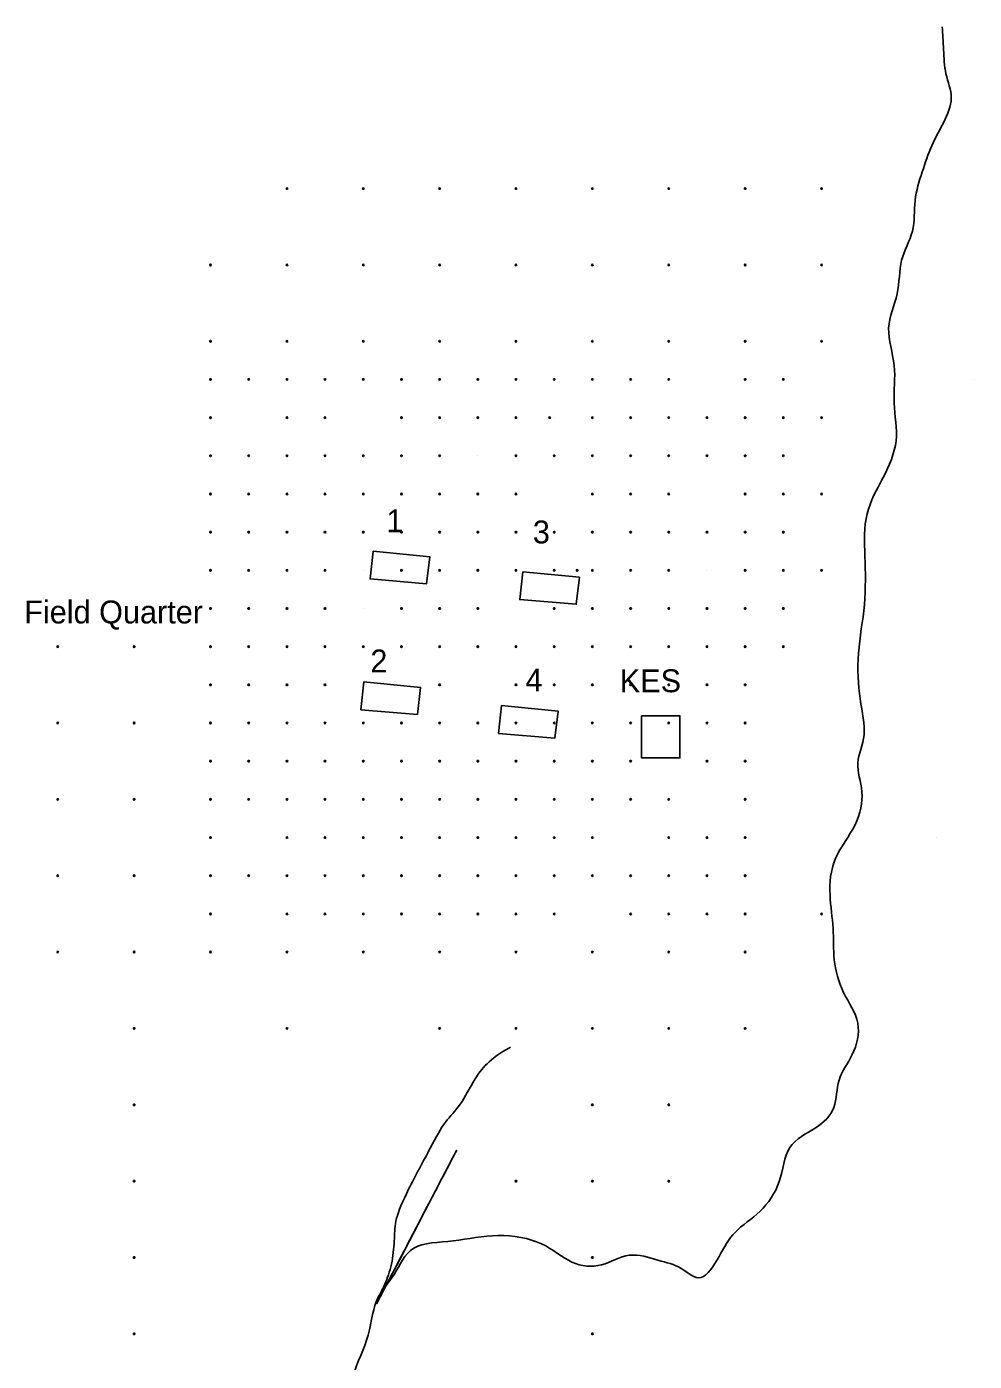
# Model space of a CAD drawing. Extents: x -811 to 719, y -1141 to 606.
# Drawn here: x -370 to 250, y -268 to 606 of the extents above; entities that cross this region are included whole.
import ezdxf

# ---------------------------------------------------------------- set-up
doc = ezdxf.new("R2010")
doc.units = 0
for name, color, linetype in [('Cabin text', 7, 'Continuous'), ('Scale', 7, 'Continuous'), ('Southeast cabin', 7, 'Continuous'), ('SQ_STPs', 7, 'Continuous'), ('Streaml (0)', 7, 'Continuous'), ('Structures', 7, 'Continuous')]:
    doc.layers.add(name, color=color, linetype=linetype)

msp = doc.modelspace()

# ---------------------------------------------------------------- linework, layer by layer
at = {"layer": 'Scale'}
for p, q in [((-225, 375), (-225, 375)), ((-200, 375), (-200, 375)), ((-175, 375), (-175, 375)), ((-150, 375), (-150, 375)), ((-125, 375), (-125, 375)), ((-75, 375), (-75, 375)), ((-50, 375), (-50, 375)), ((-25, 375), (-25, 375)), ((0, 375), (0, 375)), ((25, 375), (25, 375)), ((125, 375), (125, 375)), ((250, 375), (250, 375)), ((-175, 350), (-175, 350)), ((-75, 350), (-75, 350)), ((-25, 350), (-25, 350)), ((125, 350), (125, 350)), ((-250, 325), (-250, 325)), ((-225, 325), (-225, 325)), ((-200, 325), (-200, 325)), ((-175, 325), (-175, 325)), ((-150, 325), (-150, 325)), ((-125, 325), (-125, 325)), ((-100, 325), (-100, 325)), ((-100, 325), (-100, 325)), ((-75, 325), (-75, 325)), ((-50, 325), (-50, 325)), ((-25, 325), (-25, 325)), ((0, 325), (0, 325)), ((25, 325), (25, 325)), ((125, 325), (125, 325)), ((-75, 300), (-75, 300)), ((125, 300), (125, 300)), ((-100, 275), (-100, 275)), ((-75, 275), (-75, 275)), ((-25, 275), (-25, 275)), ((0, 275), (0, 275)), ((50, 275), (50, 275)), ((75, 275), (75, 275)), ((125, 275), (125, 275)), ((-125, 250), (-125, 250)), ((-75, 250), (-75, 250)), ((-50, 250), (-50, 250)), ((-25, 250), (-25, 250)), ((-25, 250), (-25, 250)), ((-10, 250), (-10, 250)), ((-10, 250), (-10, 250)), ((25, 250), (25, 250)), ((75, 250), (75, 250)), ((125, 250), (125, 250)), ((-100, 225), (-100, 225)), ((-75, 225), (-75, 225)), ((0, 225), (0, 225)), ((75, 225), (75, 225)), ((100, 225), (100, 225)), ((125, 225), (125, 225)), ((-225, 200), (-225, 200)), ((-175, 200), (-175, 200)), ((-75, 200), (-75, 200)), ((-25, 200), (-25, 200)), ((25, 200), (25, 200)), ((75, 200), (75, 200)), ((125, 200), (125, 200)), ((-250, 175), (-250, 175)), ((-225, 175), (-225, 175)), ((-200, 175), (-200, 175)), ((-175, 175), (-175, 175)), ((-25, 175), (-25, 175)), ((0, 175), (0, 175)), ((25, 175), (25, 175)), ((50, 175), (50, 175)), ((75, 175), (75, 175)), ((100, 175), (100, 175)), ((-225, 150), (-225, 150)), ((-175, 150), (-175, 150)), ((-75, 150), (-75, 150)), ((-50, 150), (-50, 150)), ((-25, 150), (-25, 150)), ((75, 150), (75, 150)), ((-250, 125), (-250, 125)), ((-175, 125), (-175, 125)), ((-150, 125), (-150, 125)), ((-125, 125), (-125, 125)), ((-75, 125), (-75, 125)), ((-50, 125), (-50, 125)), ((0, 125), (0, 125)), ((-225, 100), (-225, 100)), ((-175, 100), (-175, 100)), ((-150, 100), (-150, 100)), ((-125, 100), (-125, 100)), ((-125, 100), (-125, 100)), ((-25, 100), (-25, 100)), ((25, 100), (25, 100)), ((-250, 75), (-250, 75)), ((-200, 75), (-200, 75)), ((-175, 75), (-175, 75)), ((-150, 75), (-150, 75)), ((-125, 75), (-125, 75)), ((-100, 75), (-100, 75)), ((-75, 75), (-75, 75)), ((-50, 75), (-50, 75)), ((-25, 75), (-25, 75)), ((0, 75), (0, 75)), ((50, 75), (50, 75)), ((75, 75), (75, 75)), ((100, 75), (100, 75)), ((225, 75), (225, 75)), ((-250, 50), (-250, 50)), ((-225, 50), (-225, 50)), ((-175, 50), (-175, 50)), ((-125, 50), (-125, 50)), ((-75, 50), (-75, 50)), ((-25, 50), (-25, 50)), ((0, 50), (0, 50)), ((75, 50), (75, 50)), ((-250, 25), (-250, 25)), ((-200, 25), (-200, 25)), ((-175, 25), (-175, 25)), ((-150, 25), (-150, 25)), ((-125, 25), (-125, 25)), ((-100, 25), (-100, 25)), ((-75, 25), (-75, 25)), ((-50, 25), (-50, 25)), ((-25, 25), (-25, 25)), ((25, 25), (25, 25)), ((50, 25), (50, 25)), ((75, 25), (75, 25)), ((100, 25), (100, 25)), ((150, 25), (150, 25))]:
    msp.add_line(p, q, dxfattribs=at)
at = {"layer": 'Southeast cabin'}
for p, q in [((-50, 250), (-50, 250)), ((-25, 250), (-25, 250)), ((-10, 250), (-10, 250)), ((0, 250), (0, 250)), ((-100, 225), (-100, 225)), ((-75, 225), (-75, 225)), ((0, 225), (0, 225)), ((-200, 200), (-200, 200)), ((-175, 175), (-175, 175)), ((-175, 150), (-175, 150)), ((-150, 150), (-150, 150)), ((-100, 150), (-100, 150)), ((-25, 150), (-25, 150)), ((50, 150), (50, 150)), ((-75, 125), (-75, 125)), ((-50, 125), (-50, 125)), ((25, 100), (25, 100))]:
    msp.add_line(p, q, dxfattribs=at)
at = {"layer": 'SQ_STPs'}
for p, q in [((-200, 500), (-200, 500)), ((-150, 500), (-150, 500)), ((-100, 500), (-100, 500)), ((-50, 500), (-50, 500)), ((0, 500), (0, 500)), ((50, 500), (50, 500)), ((100, 500), (100, 500)), ((150, 500), (150, 500)), ((-250, 450), (-250, 450)), ((-200, 450), (-200, 450)), ((-150, 450), (-150, 450)), ((-100, 450), (-100, 450)), ((-50, 450), (-50, 450)), ((0, 450), (0, 450)), ((50, 450), (50, 450)), ((100, 450), (100, 450)), ((150, 450), (150, 450)), ((-250, 400), (-250, 400)), ((-200, 400), (-200, 400)), ((-150, 400), (-150, 400)), ((-100, 400), (-100, 400)), ((-50, 400), (-50, 400)), ((0, 400), (0, 400)), ((50, 400), (50, 400)), ((100, 400), (100, 400)), ((100, 400), (100, 400)), ((150, 400), (150, 400)), ((-250, 375), (-250, 375)), ((-225, 375), (-225, 375)), ((-200, 375), (-200, 375)), ((-175, 375), (-175, 375)), ((-150, 375), (-150, 375)), ((-125, 375), (-125, 375)), ((-100, 375), (-100, 375)), ((-75, 375), (-75, 375)), ((-50, 375), (-50, 375)), ((-25, 375), (-25, 375)), ((0, 375), (0, 375)), ((25, 375), (25, 375)), ((50, 375), (50, 375)), ((100, 375), (100, 375)), ((100, 375), (100, 375)), ((125, 375), (125, 375)), ((125, 375), (125, 375)), ((-250, 350), (-250, 350)), ((-200, 350), (-200, 350)), ((-175, 350), (-175, 350)), ((-125, 350), (-125, 350)), ((-100, 350), (-100, 350)), ((-75, 350), (-75, 350)), ((-50, 350), (-50, 350)), ((-28, 350), (-28, 350)), ((0, 350), (0, 350)), ((25, 350), (25, 350)), ((50, 350), (50, 350)), ((75, 350), (75, 350)), ((75, 350), (75, 350)), ((100, 350), (100, 350)), ((100, 350), (100, 350)), ((125, 350), (125, 350)), ((125, 350), (125, 350)), ((150, 350), (150, 350)), ((-250, 325), (-250, 325)), ((-225, 325), (-225, 325)), ((-200, 325), (-200, 325)), ((-175, 325), (-175, 325)), ((-150, 325), (-150, 325)), ((-125, 325), (-125, 325)), ((-100, 325), (-100, 325)), ((-50, 325), (-50, 325)), ((-25, 325), (-25, 325)), ((0, 325), (0, 325)), ((25, 325), (25, 325)), ((50, 325), (50, 325)), ((50, 325), (50, 325)), ((75, 325), (75, 325)), ((75, 325), (75, 325)), ((100, 325), (100, 325)), ((100, 325), (100, 325)), ((125, 325), (125, 325)), ((125, 325), (125, 325)), ((-250, 300), (-250, 300)), ((-225, 300), (-225, 300)), ((-200, 300), (-200, 300)), ((-175, 300), (-175, 300)), ((-150, 300), (-150, 300)), ((-125, 300), (-125, 300)), ((-100, 300), (-100, 300)), ((-75, 300), (-75, 300)), ((-50, 300), (-50, 300)), ((0, 300), (0, 300)), ((0, 300), (0, 300)), ((25, 300), (25, 300)), ((25, 300), (25, 300)), ((50, 300), (50, 300)), ((100, 300), (100, 300)), ((125, 300), (125, 300)), ((150, 300), (150, 300)), ((-250, 275), (-250, 275)), ((-225, 275), (-225, 275)), ((-200, 275), (-200, 275)), ((-175, 275), (-175, 275)), ((-150, 275), (-150, 275)), ((-125, 275), (-125, 275)), ((-100, 275), (-100, 275)), ((-75, 275), (-75, 275)), ((-50, 275), (-50, 275)), ((-25, 275), (-25, 275)), ((0, 275), (0, 275)), ((0, 275), (0, 275)), ((25, 275), (25, 275)), ((25, 275), (25, 275)), ((50, 275), (50, 275)), ((75, 275), (75, 275)), ((100, 275), (100, 275)), ((125, 275), (125, 275)), ((-250, 250), (-250, 250)), ((-225, 250), (-225, 250)), ((-200, 250), (-200, 250)), ((-175, 250), (-175, 250)), ((-150, 250), (-150, 250)), ((-150, 250), (-150, 250)), ((-125, 250), (-125, 250)), ((-100, 250), (-100, 250)), ((-75, 250), (-75, 250)), ((-75, 250), (-75, 250)), ((-50, 250), (-50, 250)), ((-25, 250), (-25, 250)), ((-10, 250), (-10, 250)), ((0, 250), (0, 250)), ((0, 250), (0, 250)), ((0, 250), (0, 250)), ((25, 250), (25, 250)), ((50, 250), (50, 250)), ((100, 250), (100, 250)), ((125, 250), (125, 250)), ((150, 250), (150, 250)), ((-250, 225), (-250, 225)), ((-225, 225), (-225, 225)), ((-200, 225), (-200, 225)), ((-175, 225), (-175, 225)), ((-150, 225), (-150, 225)), ((-150, 225), (-150, 225)), ((-125, 225), (-125, 225)), ((-100, 225), (-100, 225)), ((-75, 225), (-75, 225)), ((-25, 225), (-25, 225)), ((0, 225), (0, 225)), ((0, 225), (0, 225)), ((25, 225), (25, 225)), ((50, 225), (50, 225)), ((75, 225), (75, 225)), ((100, 225), (100, 225)), ((125, 225), (125, 225)), ((-350, 200), (-350, 200)), ((-300, 200), (-300, 200)), ((-250, 200), (-250, 200)), ((-225, 200), (-225, 200)), ((-200, 200), (-200, 200)), ((-175, 200), (-175, 200)), ((-150, 200), (-150, 200)), ((-125, 200), (-125, 200)), ((-100, 200), (-100, 200)), ((-75, 200), (-75, 200)), ((-50, 200), (-50, 200)), ((-25, 200), (-25, 200)), ((0, 200), (0, 200)), ((25, 200), (25, 200)), ((50, 200), (50, 200)), ((75, 200), (75, 200)), ((100, 200), (100, 200)), ((125, 200), (125, 200)), ((-250, 175), (-250, 175)), ((-225, 175), (-225, 175)), ((-200, 175), (-200, 175)), ((-175, 175), (-175, 175)), ((-100, 175), (-100, 175)), ((-50, 175), (-50, 175)), ((-25, 175), (-25, 175)), ((0, 175), (0, 175)), ((25, 175), (25, 175)), ((50, 175), (50, 175)), ((75, 175), (75, 175)), ((100, 175), (100, 175)), ((-350, 150), (-350, 150)), ((-300, 150), (-300, 150)), ((-250, 150), (-250, 150)), ((-225, 150), (-225, 150)), ((-200, 150), (-200, 150)), ((-175, 150), (-175, 150)), ((-150, 150), (-150, 150)), ((-125, 150), (-125, 150)), ((-100, 150), (-100, 150)), ((-25, 150), (-25, 150)), ((0, 150), (0, 150)), ((25, 150), (25, 150)), ((50, 150), (50, 150)), ((75, 150), (75, 150)), ((100, 150), (100, 150)), ((-250, 125), (-250, 125)), ((-225, 125), (-225, 125)), ((-200, 125), (-200, 125)), ((-175, 125), (-175, 125)), ((-150, 125), (-150, 125)), ((-125, 125), (-125, 125)), ((-100, 125), (-100, 125)), ((-75, 125), (-75, 125)), ((-50, 125), (-50, 125)), ((-25, 125), (-25, 125)), ((0, 125), (0, 125)), ((25, 125), (25, 125)), ((75, 125), (75, 125)), ((100, 125), (100, 125)), ((-350, 100), (-350, 100)), ((-300, 100), (-300, 100)), ((-250, 100), (-250, 100)), ((-225, 100), (-225, 100)), ((-200, 100), (-200, 100)), ((-150, 100), (-150, 100)), ((-125, 100), (-125, 100)), ((-100, 100), (-100, 100)), ((-75, 100), (-75, 100)), ((-50, 100), (-50, 100)), ((-25, 100), (-25, 100)), ((0, 100), (0, 100)), ((25, 100), (25, 100)), ((50, 100), (50, 100)), ((100, 100), (100, 100)), ((-100, 75), (-100, 75)), ((-50, 75), (-50, 75)), ((-25, 75), (-25, 75)), ((0, 75), (0, 75)), ((-350, 50), (-350, 50)), ((-300, 50), (-300, 50)), ((-250, 50), (-250, 50)), ((-225, 50), (-225, 50)), ((-200, 50), (-200, 50)), ((-150, 50), (-150, 50)), ((-125, 50), (-125, 50)), ((-100, 50), (-100, 50)), ((-50, 50), (-50, 50)), ((-25, 50), (-25, 50)), ((0, 50), (0, 50)), ((25, 50), (25, 50)), ((50, 50), (50, 50)), ((75, 50), (75, 50)), ((100, 50), (100, 50)), ((-250, 25), (-250, 25)), ((-200, 25), (-200, 25)), ((-100, 25), (-100, 25)), ((-50, 25), (-50, 25)), ((-25, 25), (-25, 25)), ((25, 25), (25, 25)), ((150, 25), (150, 25)), ((-350, 0), (-350, 0)), ((-300, 0), (-300, 0)), ((-250, 0), (-250, 0)), ((-200, 0), (-200, 0)), ((-150, 0), (-150, 0)), ((-100, 0), (-100, 0)), ((-50, 0), (-50, 0)), ((0, 0), (0, 0)), ((50, 0), (50, 0)), ((100, 0), (100, 0)), ((-300, -50), (-300, -50)), ((-200, -50), (-200, -50)), ((-100, -50), (-100, -50)), ((-50, -50), (-50, -50)), ((0, -50), (0, -50)), ((50, -50), (50, -50)), ((100, -50), (100, -50)), ((-300, -100), (-300, -100)), ((0, -100), (0, -100)), ((50, -100), (50, -100)), ((-300, -150), (-300, -150)), ((-50, -150), (-50, -150)), ((0, -150), (0, -150)), ((50, -150), (50, -150)), ((-300, -200), (-300, -200)), ((0, -200), (0, -200)), ((-300, -250), (-300, -250)), ((0, -250), (0, -250))]:
    msp.add_line(p, q, dxfattribs=at)
for centre in [(-200, 500), (-150, 500), (-100, 500), (-50, 500), (0, 500), (50, 500), (100, 500), (150, 500), (-250, 450), (-200, 450), (-150, 450), (-100, 450), (-50, 450), (0, 450), (50, 450), (100, 450), (150, 450), (-250, 400), (-200, 400), (-150, 400), (-100, 400), (-50, 400), (0, 400), (50, 400), (100, 400), (150, 400), (-250, 375), (-225, 375), (-200, 375), (-175, 375), (-150, 375), (-125, 375), (-100, 375), (-75, 375), (-50, 375), (-25, 375), (0, 375), (25, 375), (50, 375), (100, 375), (125, 375), (-250, 350), (-200, 350), (-175, 350), (-125, 350), (-100, 350), (-75, 350), (-50, 350), (-28, 350), (0, 350), (25, 350), (50, 350), (75, 350), (100, 350), (125, 350), (150, 350), (-250, 325), (-225, 325), (-200, 325), (-175, 325), (-150, 325), (-125, 325), (-100, 325), (-50, 325), (-25, 325), (0, 325), (25, 325), (50, 325), (75, 325), (100, 325), (125, 325), (-250, 300), (-225, 300), (-200, 300), (-175, 300), (-150, 300), (-125, 300), (-100, 300), (-75, 300), (-50, 300), (0, 300), (25, 300), (50, 300), (100, 300), (125, 300), (150, 300), (-250, 275), (-225, 275), (-200, 275), (-175, 275), (-150, 275), (-125, 275), (-100, 275), (-75, 275), (-50, 275), (-25, 275), (0, 275), (25, 275), (50, 275), (75, 275), (100, 275), (125, 275), (-250, 250), (-225, 250), (-200, 250), (-175, 250), (-125, 250), (-100, 250), (-75, 250), (-50, 250), (-25, 250), (-10, 250), (0, 250), (25, 250), (50, 250), (100, 250), (125, 250), (150, 250), (-250, 225), (-225, 225), (-200, 225), (-175, 225), (-125, 225), (-100, 225), (-75, 225), (-25, 225), (0, 225), (25, 225), (50, 225), (75, 225), (100, 225), (125, 225), (-350, 200), (-300, 200), (-250, 200), (-225, 200), (-200, 200), (-175, 200), (-150, 200), (-125, 200), (-100, 200), (-75, 200), (-50, 200), (-25, 200), (0, 200), (25, 200), (50, 200), (75, 200), (100, 200), (125, 200), (-250, 175), (-225, 175), (-200, 175), (-175, 175), (-100, 175), (-50, 175), (-25, 175), (0, 175), (25, 175), (50, 175), (75, 175), (100, 175), (-350, 150), (-300, 150), (-250, 150), (-225, 150), (-200, 150), (-175, 150), (-150, 150), (-125, 150), (-100, 150), (-75, 150), (-50, 150), (-25, 150), (0, 150), (25, 150), (50, 150), (75, 150), (100, 150), (-250, 125), (-225, 125), (-200, 125), (-175, 125), (-150, 125), (-125, 125), (-100, 125), (-75, 125), (-50, 125), (-25, 125), (0, 125), (25, 125), (75, 125), (100, 125), (-350, 100), (-300, 100), (-250, 100), (-225, 100), (-200, 100), (-175, 100), (-150, 100), (-125, 100), (-100, 100), (-75, 100), (-50, 100), (-25, 100), (0, 100), (25, 100), (50, 100), (100, 100), (-250, 75), (-200, 75), (-175, 75), (-150, 75), (-125, 75), (-100, 75), (-75, 75), (-50, 75), (-25, 75), (0, 75), (50, 75), (75, 75), (100, 75), (-350, 50), (-300, 50), (-250, 50), (-225, 50), (-200, 50), (-175, 50), (-150, 50), (-125, 50), (-100, 50), (-75, 50), (-50, 50), (-25, 50), (0, 50), (25, 50), (50, 50), (75, 50), (100, 50), (-250, 25), (-200, 25), (-175, 25), (-150, 25), (-125, 25), (-100, 25), (-75, 25), (-50, 25), (-25, 25), (25, 25), (50, 25), (75, 25), (100, 25), (150, 25), (-350, 0), (-300, 0), (-250, 0), (-200, 0), (-150, 0), (-100, 0), (-50, 0), (0, 0), (50, 0), (100, 0), (-300, -50), (-200, -50), (-100, -50), (-50, -50), (0, -50), (50, -50), (100, -50), (-300, -100), (0, -100), (50, -100), (-300, -150), (-50, -150), (0, -150), (50, -150), (-300, -200), (0, -200), (-300, -250), (0, -250)]:
    msp.add_circle(centre, 0.5, dxfattribs=at)
at = {"layer": 'Streaml (0)'}
for points in [[(-158.18, -310.49), (-158.59, -302.26), (-160.57, -280.03), (-145.72, -254.77), (-143.43, -226.02), (-128.74, -212.59), (-120.42, -190.12), (-90.97, -190.19), (-62, -183.5), (-31.13, -189.24), (-13.99, -205.49), (6.52, -206.97), (23.63, -195.46), (43.81, -202.3), (58.32, -205.5), (71.24, -218.58), (83.61, -198.74), (91.81, -182.57), (110.59, -171.07), (124.31, -151.34), (126.02, -125.29), (147.17, -115.75), (160.54, -102.91), (159.22, -82.86), (171.19, -68.44), (176.94, -45.78), (163.2, -27.15), (157.13, -4.47), (158.44, 15.23), (154.58, 37), (156.45, 61.89), (174.17, 82.95), (178.37, 105.75), (170.8, 124.1), (180.41, 141.23), (174.65, 164.52), (172.79, 195.64), (179.26, 227.52), (178.45, 259.69), (177.34, 287.84), (190.8, 310.55), (201.44, 334.58), (196.01, 359.59), (199.66, 384.09), (190.58, 409.04), (201.51, 430.92), (200.35, 453.87), (211.63, 471.61), (209.96, 492.48), (215.93, 511.12), (221.75, 528.38), (230.17, 543.13), (237.29, 559.38), (230.33, 575), (230.05, 590.87), (229.32, 601.34), (228.99, 605.99)], [(-53.72, -62.29), (-67.67, -69.83), (-77.84, -83.41), (-86.13, -100.75), (-96.69, -110.55), (-104.6, -125.63), (-121.94, -157.68), (-129.47, -175.4), (-129.47, -186.71), (-130.61, -202.92), (-135.13, -216.59), (-140.54, -226.8), (-141.47, -230.5), (-141.28, -230.29), (-53.72, -62.29), (-141.28, -230.29)]]:
    msp.add_open_spline(points, degree=3, dxfattribs=at)
at = {"layer": 'Structures'}
for points in [[(-143.63, 262.48), (-145.57, 244.34), (-108.59, 241.26), (-106.53, 258.94), (-143.63, 262.48)], [(-45.62, 249.02), (-47.56, 230.89), (-10.58, 227.8), (-8.52, 245.48), (-45.62, 249.02)], [(-149.6, 176.87), (-151.54, 158.74), (-114.56, 155.65), (-112.51, 173.33), (-149.6, 176.87)], [(-59.54, 161.37), (-61.48, 143.23), (-24.5, 140.15), (-22.44, 157.82), (-59.54, 161.37)]]:
    msp.add_lwpolyline(points, dxfattribs=at)
msp.add_lwpolyline([(32.15, 154.8), (57.28, 154.8), (57.28, 127.2), (32.15, 127.2)], close=True, dxfattribs=at)

# ---------------------------------------------------------------- texts
at = {"layer": 'Cabin text'}
for s, p in [('1', (-134.86, 274.95)), ('3', (-39, 267.6)), ('2', (-145.34, 183.12)), ('4', (-43.81, 170.7)), ('KES', (17.89, 170.16))]:
    msp.add_text(s, height=15, dxfattribs=at).set_placement(p)
at = {"layer": 'Structures'}
msp.add_text('Field Quarter', height=15, dxfattribs=at).set_placement((-371.99, 215.21))

doc.saveas('drawing.dxf')
